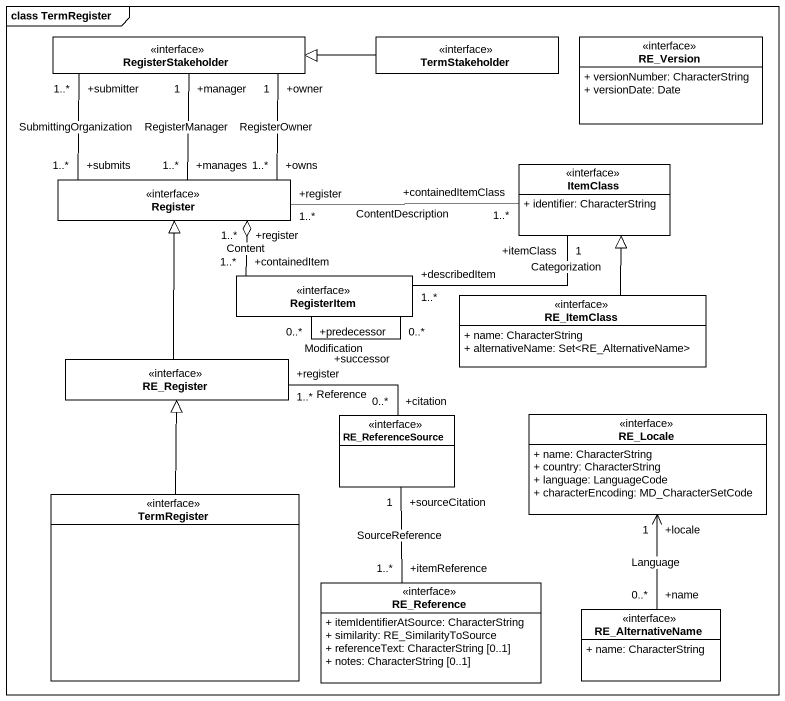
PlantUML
@startuml
mainframe class TermRegister
hide circle
hide empty members
skinparam classAttributeIconSize 0
class RegisterStakeholder <<interface>> #FFFFFF
class TermStakeholder <<interface>> #FFFFFF
class RE_Version <<interface>> #FFFFFF {
  + versionNumber: CharacterString
  + versionDate: Date
}
class ItemClass <<interface>> #FFFFFF {
  + identifier: CharacterString
}
class Register <<interface>> #FFFFFF
class RegisterItem <<interface>> #FFFFFF
class RE_ItemClass <<interface>> #FFFFFF {
  + name: CharacterString
  + alternativeName: Set<RE_AlternativeName>
}
class RE_Register <<interface>> #FFFFFF
class RE_ReferenceSource <<interface>> #FFFFFF
class RE_Locale <<interface>> #FFFFFF {
  + name: CharacterString
  + country: CharacterString
  + language: LanguageCode
  + characterEncoding: MD_CharacterSetCode
}
class TermRegister <<interface>> #FFFFFF
class RE_Reference <<interface>> #FFFFFF {
  + itemIdentifierAtSource: CharacterString
  + similarity: RE_SimilarityToSource
  + referenceText: CharacterString [0..1]
  + notes: CharacterString [0..1]
}
class RE_AlternativeName <<interface>> #FFFFFF {
  + name: CharacterString
}
TermStakeholder -left-|> RegisterStakeholder
Register "+manages\n1..*" -up- "+manager\n1" RegisterStakeholder : RegisterManager
Register "+owns\n1..*" -up- "+owner\n1" RegisterStakeholder : RegisterOwner
Register "+submits\n1..*" -up- "+submitter\n1..*" RegisterStakeholder : SubmittingOrganization
Register "+register\n1..*" -right- "+containedItemClass\n1..*" ItemClass : ContentDescription
Register "+register\n1..*" o-- "+containedItem\n1..*" RegisterItem : Content
RegisterItem "+describedItem\n1..*" -right- "+itemClass\n1" ItemClass : Categorization
RegisterItem "+predecessor\n0..*" -- "+successor\n0..*" RegisterItem : Modification
RE_ItemClass -up-|> ItemClass
RE_Register -up-|> Register
RE_Register "+register\n1..*" -right- "+citation\n0..*" RE_ReferenceSource : Reference
TermRegister -up-|> RE_Register
RE_Reference "+itemReference\n1..*" -up- "+sourceCitation\n1" RE_ReferenceSource : SourceReference
RE_AlternativeName "+name\n0..*" -up-> "+locale\n1" RE_Locale : Language
@enduml
